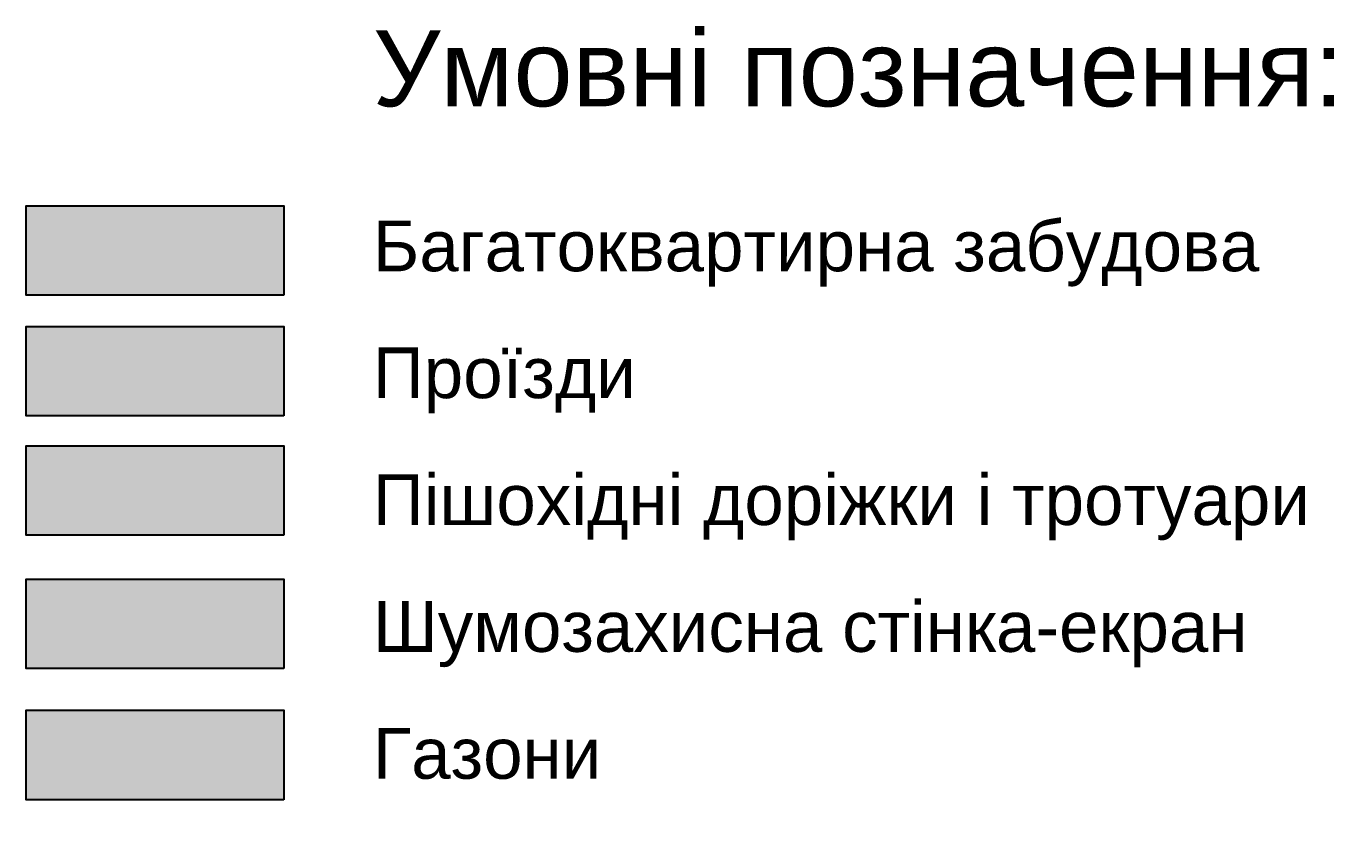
# Model space of a CAD drawing. Header units: millimetres. Extents: x 3866 to 35600, y -8896 to 9491.
# Drawn here: x 33176.3 to 33227.9, y -6685.6 to -6653.9 of the extents above; entities that cross this region are included whole.
import ezdxf

# ---------------------------------------------------------------- set-up
doc = ezdxf.new("R2010")
doc.units = ezdxf.units.MM
doc.layers.add('ВДМ', color=7, linetype='Continuous')
doc.styles.get("Standard").update_dxf_attribs({"font": 'arial.ttf'})

msp = doc.modelspace()

# ---------------------------------------------------------------- hatches: boundary and pattern name
at = {"transparency": 33554569}
h = msp.add_hatch(color=40, dxfattribs=at)
h.dxf.hatch_style = 1
h.paths.add_polyline_path([(33186.506, -6660.953), (33176.347, -6660.953), (33176.347, -6664.481), (33186.506, -6664.481)])
h = msp.add_hatch(color=251, dxfattribs=at)
h.dxf.hatch_style = 1
h.paths.add_polyline_path([(33186.506, -6665.711), (33176.347, -6665.711), (33176.347, -6669.24), (33186.506, -6669.24)])
at = {"transparency": 33554585}
h = msp.add_hatch(color=9, dxfattribs=at)
h.dxf.hatch_style = 1
h.paths.add_polyline_path([(33186.506, -6670.416), (33176.347, -6670.416), (33176.347, -6673.944), (33186.506, -6673.944)])
at = {"transparency": 33554646}
h = msp.add_hatch(color=16, dxfattribs=at)
h.dxf.hatch_style = 1
h.paths.add_polyline_path([(33186.506, -6675.669), (33176.347, -6675.669), (33176.347, -6679.198), (33186.506, -6679.198)])
at = {"true_color": 0x139b48, "transparency": 33554585}
h = msp.add_hatch(color=114, dxfattribs=at)
h.dxf.hatch_style = 1
h.paths.add_polyline_path([(33186.506, -6680.843), (33176.347, -6680.843), (33176.347, -6684.371), (33186.506, -6684.371)])

# ---------------------------------------------------------------- linework, layer by layer
for points in [[(33186.506, -6664.481), (33176.347, -6664.481), (33176.347, -6660.953), (33186.506, -6660.953)], [(33186.506, -6669.24), (33176.347, -6669.24), (33176.347, -6665.711), (33186.506, -6665.711)], [(33186.506, -6673.944), (33176.347, -6673.944), (33176.347, -6670.416), (33186.506, -6670.416)], [(33186.506, -6679.198), (33176.347, -6679.198), (33176.347, -6675.669), (33186.506, -6675.669)], [(33186.506, -6684.371), (33176.347, -6684.371), (33176.347, -6680.843), (33186.506, -6680.843)]]:
    msp.add_lwpolyline(points, close=True)

# ---------------------------------------------------------------- texts
at = {"layer": 'ВДМ', "insert": (33190.006, -6654.036), "char_height": 3, "attachment_point": 1}
msp.add_mtext_dynamic_manual_height_columns('\\pxsm1.5,t1;Умовні позначення:\\P{\\H0.66667x;Багатоквартирна забудова\\PПроїзди\\PПішохідні доріжки і тротуари\\PШумозахисна стінка-екран\\PГазони\\PПротипожежний проїзд\\PКлен гостролистий\\PЛипа срібляста\\PТуя західна\\PЯлівець козацький\\PБузок звичайний\\PСпірея калинолиста}', width=110.46956, gutter_width=12.5, heights=[77.474], dxfattribs=at)

doc.saveas('drawing.dxf')
